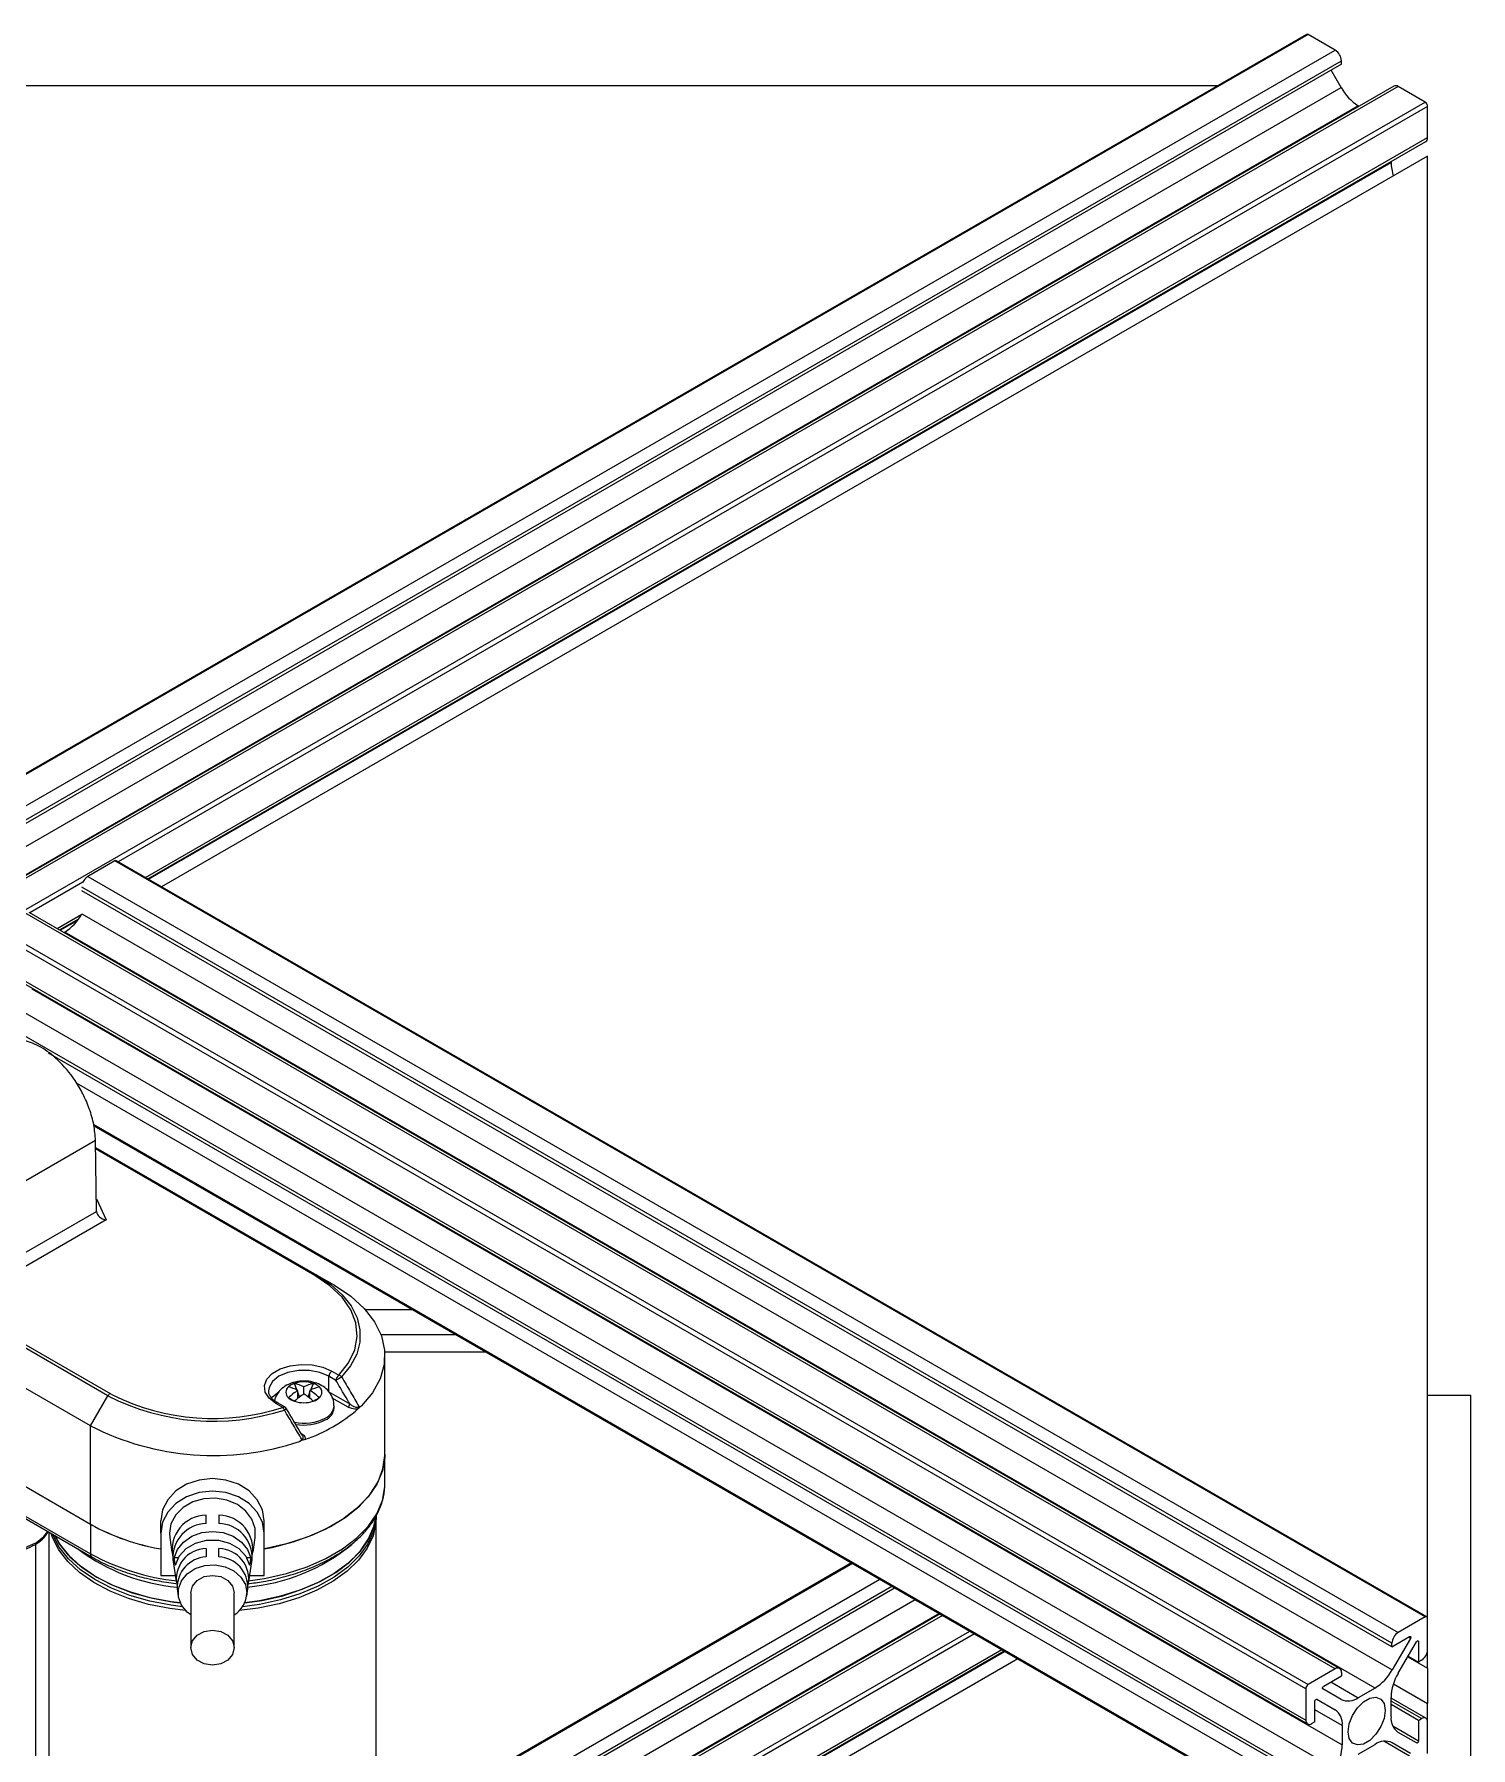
# Model space of a CAD drawing. Header units: millimetres. Extents: x -489 to 1607, y 116 to 1738.
# Drawn here: x 1293.4 to 1460.1, y 1538.9 to 1737.8 of the extents above; entities that cross this region are included whole.
import ezdxf

# ---------------------------------------------------------------- set-up
doc = ezdxf.new("R2010")
doc.units = ezdxf.units.MM

msp = doc.modelspace()

# ---------------------------------------------------------------- linework, layer by layer
at = {"color": 7, "linetype": 'Continuous', "lineweight": 15}
for p, q in [((1441.03, 1737.81), (1122.83, 1554.12)), ((1441.23, 1737.79), (1123.03, 1554.1)), ((1444.38, 1735.98), (1441.23, 1737.79)), ((1126.18, 1552.28), (1444.38, 1735.98)), ((1126.89, 1551.06), (1445.08, 1734.75)), ((1445.08, 1734.34), (1445.08, 1734.75)), ((1445.08, 1734.34), (1126.89, 1550.65)), ((1445.05, 1731.64), (1443.89, 1733.65)), ((1126.85, 1547.95), (1445.05, 1731.64)), ((1451.16, 1731.82), (1132.96, 1548.13)), ((1451.66, 1731.77), (1133.46, 1548.08)), ((1430.67, 1731.83), (1147.17, 1731.83)), ((1454.81, 1729.95), (1451.66, 1731.77)), ((1447.05, 1729.53), (1128.85, 1545.84)), ((1136.61, 1546.26), (1454.81, 1729.95)), ((1447.12, 1729.49), (1447.05, 1729.53)), ((1455.09, 1725.83), (1455.09, 1729.46)), ((1306.62, 1639.78), (1454.88, 1725.37)), ((1455.09, 1723.67), (1308.2, 1638.87)), ((1450.85, 1722.96), (1450.85, 1723.04)), ((1455.09, 1553.94), (1455.09, 1723.67)), ((1302.78, 1641.86), (1299.63, 1640.05)), ((1454.81, 1554.1), (1302.78, 1641.86)), ((1455.01, 1554.12), (1302.98, 1641.88)), ((1299.63, 1640.05), (1451.66, 1552.28)), ((1450.95, 1550.65), (1298.93, 1638.41)), ((1444.38, 1548.08), (1292.35, 1635.84)), ((1444.88, 1548.13), (1292.85, 1635.89)), ((1296.37, 1633.86), (1298.59, 1635.15)), ((1289.2, 1634.03), (1441.23, 1546.26)), ((1296.96, 1633.61), (1296.89, 1633.56)), ((1448.99, 1545.84), (1296.96, 1633.61)), ((1289.13, 1629.44), (1441.16, 1541.68)), ((1293.16, 1627.03), (1445.19, 1539.26)), ((1444.36, 1536.48), (1292.33, 1624.24)), ((1289.98, 1622.92), (1442.01, 1535.16)), ((1300.54, 1609.41), (1290.98, 1603.89)), ((1300.35, 1611.13), (1441.03, 1529.91)), ((1300.66, 1601.17), (1300.54, 1609.41)), ((1300.55, 1608.6), (1326.23, 1593.77)), ((1290.98, 1595.58), (1300.66, 1601.17)), ((1301.78, 1600.19), (1291.68, 1594.37)), ((1301.98, 1579.77), (1269.72, 1598.4)), ((1269.97, 1598.66), (1302.23, 1580.04)), ((1299.97, 1576.28), (1266.35, 1595.69)), ((1326.23, 1593.77), (1328.25, 1592.61)), ((1331.84, 1589.78), (1337.32, 1589.78)), ((1333.65, 1586.89), (1342.32, 1586.89)), ((1299.97, 1564.85), (1265.32, 1584.85)), ((1345.86, 1584.85), (1334.1, 1584.85)), ((1334.11, 1573.01), (1334.11, 1584.44)), ((1265.32, 1581.42), (1299.97, 1561.42)), ((1327.61, 1580.24), (1327.61, 1582.04)), ((1328.43, 1581.57), (1327.61, 1582.04)), ((1327.97, 1582.65), (1328.78, 1582.18)), ((1299.97, 1576.28), (1301.98, 1579.77)), ((1322.9, 1580.81), (1322.98, 1580.86)), ((1322.92, 1580.81), (1322.9, 1580.81)), ((1322.92, 1579.55), (1322.9, 1579.54)), ((1322.98, 1579.5), (1322.9, 1579.54)), ((1323.53, 1581.18), (1323.61, 1581.22)), ((1323.63, 1581.22), (1323.61, 1581.22)), ((1323.9, 1580.46), (1323.61, 1581.22)), ((1324.01, 1579.48), (1324.01, 1580.41)), ((1324.22, 1579.65), (1324.01, 1580.2)), ((1324.71, 1580.01), (1324.71, 1580.82)), ((1325.21, 1579.65), (1325.42, 1580.2)), ((1325.42, 1579.48), (1325.42, 1580.41)), ((1325.52, 1580.46), (1325.82, 1581.22)), ((1325.82, 1581.22), (1325.8, 1581.22)), ((1325.82, 1581.22), (1325.9, 1581.18)), ((1326.45, 1580.86), (1326.52, 1580.81)), ((1326.52, 1579.54), (1326.45, 1579.5)), ((1326.52, 1580.81), (1326.51, 1580.81)), ((1326.52, 1579.54), (1326.51, 1579.55)), ((1327.61, 1580.24), (1330.04, 1578.84)), ((1455.09, 1579.86), (1460.09, 1579.86)), ((1460.09, 1404.36), (1460.09, 1579.86)), ((1269.71, 1578.62), (1300.13, 1561.05)), ((1322.28, 1578.42), (1321.46, 1578.89)), ((1322.53, 1578.45), (1321.71, 1578.92)), ((1323.61, 1579.13), (1323.53, 1579.18)), ((1323.63, 1579.14), (1323.61, 1579.13)), ((1325.82, 1579.13), (1325.8, 1579.14)), ((1325.9, 1579.18), (1325.82, 1579.13)), ((1328.21, 1578.4), (1328.21, 1578.62)), ((1299.97, 1564.85), (1299.97, 1576.28)), ((1334.11, 1569.58), (1334.11, 1573.01)), ((1314.86, 1565.92), (1314.86, 1564.95)), ((1333.11, 1510.14), (1333.11, 1565.66)), ((1295.11, 1563.95), (1295.11, 1510.14)), ((1299.97, 1564.85), (1299.97, 1561.42)), ((1308.11, 1563.82), (1308.11, 1565.26)), ((1308.11, 1563.82), (1308.11, 1558.92)), ((1309.11, 1563.82), (1309.14, 1563.34)), ((1320.11, 1563.82), (1320.11, 1565.26)), ((1320.11, 1558.92), (1320.11, 1563.82)), ((1309.14, 1563.34), (1309.39, 1561.63)), ((1314.86, 1561.07), (1314.86, 1562.04)), ((1318.82, 1561.63), (1319.07, 1563.34)), ((1309.52, 1560.78), (1309.89, 1558.22)), ((1310.13, 1560.97), (1309.67, 1560.97)), ((1318.55, 1560.97), (1318.09, 1560.97)), ((1318.33, 1558.22), (1318.7, 1560.78)), ((1388.26, 1560.37), (1333.11, 1528.53)), ((1308.11, 1558.92), (1309.79, 1558.92)), ((1318.43, 1558.92), (1320.11, 1558.92)), ((1393.3, 1557.47), (1333.11, 1522.72)), ((1310.01, 1557.36), (1310.14, 1556.51)), ((1311.61, 1556.89), (1311.61, 1550.54)), ((1316.61, 1550.54), (1316.61, 1556.89)), ((1318.08, 1556.51), (1318.2, 1557.36)), ((1398.52, 1554.45), (1333.11, 1516.69)), ((1454.81, 1554.1), (1451.66, 1552.28)), ((1455.09, 1550.3), (1455.09, 1553.94)), ((1450.95, 1550.65), (1453, 1551.83)), ((1453.1, 1551.61), (1450.99, 1547.95)), ((1333.11, 1508.1), (1405.96, 1550.16)), ((1450.95, 1550.65), (1450.95, 1551.06)), ((1451.68, 1547.56), (1453.79, 1551.21)), ((1452.84, 1549.56), (1454.03, 1548.87)), ((1454.03, 1551.24), (1454.03, 1548.87)), ((1455.09, 1548.14), (1455.09, 1550.3)), ((1407.55, 1549.24), (1332.97, 1506.19)), ((1444.38, 1548.08), (1441.23, 1546.26)), ((1445.08, 1547.67), (1445.08, 1547.26)), ((1452.78, 1549.47), (1455.09, 1548.14)), ((1454.38, 1549.08), (1454.03, 1548.87)), ((1455.09, 1548.14), (1455.09, 1544.06)), ((1440.95, 1545.77), (1440.95, 1542.14)), ((1445.05, 1544.52), (1442.94, 1545.74)), ((1443.04, 1546.08), (1445.08, 1547.26)), ((1448.99, 1545.84), (1447.05, 1544.72)), ((1451.13, 1546.34), (1455.09, 1544.06)), ((1442.01, 1541.93), (1442.01, 1544.3)), ((1442.25, 1544.55), (1444.36, 1543.33)), ((1450.85, 1542.53), (1450.85, 1544.77)), ((1454.88, 1542.35), (1450.85, 1544.68)), ((1454.03, 1542.1), (1450.85, 1543.93)), ((1455.09, 1541.89), (1455.09, 1544.06)), ((1442.01, 1541.93), (1441.65, 1541.73)), ((1454.03, 1542.1), (1454.38, 1542.3)), ((1454.03, 1542.1), (1454.03, 1539.73)), ((1455.09, 1538.26), (1455.09, 1541.89)), ((1445.19, 1541.5), (1445.19, 1539.26)), ((1453.79, 1539.48), (1451.68, 1540.7)), ((1447.05, 1538.19), (1448.99, 1539.31)), ((1450.99, 1539.51), (1453.1, 1538.29))]:
    msp.add_line(p, q, dxfattribs=at)
at = {"color": 8, "linetype": 'Continuous', "lineweight": 15}
for p, q in [((1455.09, 1729.46), (1303.18, 1641.77)), ((1306.33, 1639.95), (1455.09, 1725.83)), ((1306.7, 1639.74), (1450.85, 1722.96)), ((1299.07, 1639.39), (1292.93, 1635.85)), ((1450.95, 1551.06), (1298.93, 1638.82)), ((1296.07, 1634.03), (1298.94, 1635.69)), ((1298.96, 1635.72), (1450.99, 1547.95)), ((1440.95, 1545.77), (1288.92, 1633.54)), ((1296.44, 1633.82), (1298.48, 1635)), ((1288.92, 1629.9), (1440.95, 1542.14)), ((1441.65, 1534.95), (1295.09, 1619.56)), ((1440.95, 1533.73), (1298.33, 1616.06)), ((1300.33, 1611.27), (1440.95, 1530.1)), ((1325.98, 1593.75), (1300.55, 1608.43)), ((1300.64, 1602.64), (1301.78, 1600.19)), ((1302.23, 1580.04), (1302.5, 1579.89)), ((1329.83, 1578.47), (1328.01, 1579.52)), ((1324.42, 1575.36), (1324.45, 1575.37)), ((1293.56, 1562.56), (1293.56, 1452.02)), ((1388.38, 1560.31), (1333.11, 1528.4)), ((1333.11, 1524.76), (1391.53, 1558.49)), ((1333.11, 1523.13), (1392.94, 1557.67)), ((1333.11, 1520.04), (1395.62, 1556.13)), ((1398.44, 1554.5), (1333.11, 1516.78)), ((1398.81, 1554.28), (1333.11, 1516.35)), ((1333.11, 1512.72), (1401.96, 1552.47)), ((1402.52, 1552.14), (1333.11, 1512.07)), ((1453.1, 1551.61), (1452.86, 1551.75)), ((1333.11, 1508.43), (1405.67, 1550.32)), ((1333.11, 1508.01), (1406.04, 1550.11)), ((1454.03, 1551.24), (1453.89, 1551.32)), ((1443.87, 1546.56), (1447.05, 1544.72)), ((1442.24, 1544.56), (1444.36, 1543.33)), ((1454.38, 1542.3), (1450.85, 1544.34)), ((1445.19, 1541.5), (1442.01, 1543.34)), ((1453, 1537.95), (1450.01, 1539.68)), ((1451.04, 1541.46), (1454.03, 1539.73)), ((1450.96, 1539.52), (1453.1, 1538.29))]:
    msp.add_line(p, q, dxfattribs=at)
at = {"color": 7, "linetype": 'Continuous', "lineweight": 15, "flags": 128}
for points in [[(1328.78, 1582.18), (1329.9, 1583.6), (1330.62, 1585.11), (1330.9, 1586.67), (1330.74, 1588.23), (1330.15, 1589.76), (1329.14, 1591.22), (1327.74, 1592.56), (1325.98, 1593.75)], [(1326.23, 1593.77), (1327.84, 1592.7), (1329.17, 1591.5), (1330.19, 1590.21), (1330.88, 1588.84), (1331.22, 1587.44), (1331.2, 1586.01), (1330.84, 1584.61), (1330.13, 1583.25), (1329.09, 1581.96)], [(1328.25, 1592.61), (1330.16, 1591.33), (1331.72, 1589.91), (1332.91, 1588.38), (1333.7, 1586.75), (1334.08, 1585.08), (1334.03, 1583.4), (1333.55, 1581.74), (1332.66, 1580.13), (1331.38, 1578.62)], [(1321.46, 1578.89), (1320.68, 1579.5), (1320.22, 1580.21), (1320.13, 1580.96), (1320.4, 1581.7), (1321.03, 1582.36), (1321.96, 1582.9), (1323.11, 1583.26), (1324.39, 1583.42), (1325.69, 1583.37), (1326.92, 1583.1), (1327.97, 1582.65)], [(1320.97, 1579.54), (1321.06, 1579.64), (1321.79, 1580.23)], [(1334.11, 1573.01), (1334.1, 1572.62), (1333.82, 1571.05), (1333.17, 1569.52), (1332.17, 1568.05), (1330.83, 1566.68), (1329.18, 1565.42), (1327.25, 1564.31), (1325.08, 1563.36), (1322.7, 1562.59), (1320.16, 1562.01), (1320.11, 1562)], [(1320.11, 1562), (1321.02, 1562.18), (1323.46, 1562.81), (1325.73, 1563.62), (1327.79, 1564.59), (1329.61, 1565.72), (1331.16, 1566.98), (1332.4, 1568.34), (1333.31, 1569.79), (1333.88, 1571.29), (1334.11, 1572.83), (1334.11, 1573.01)], [(1320.11, 1565.26), (1319.9, 1566.53), (1319.3, 1567.71), (1318.35, 1568.73), (1317.11, 1569.51), (1315.66, 1570), (1314.11, 1570.16), (1312.56, 1570), (1311.11, 1569.51), (1309.87, 1568.73), (1308.91, 1567.71), (1308.31, 1566.53), (1308.11, 1565.26)], [(1320.11, 1563.82), (1319.9, 1565.09), (1319.3, 1566.27), (1318.35, 1567.28), (1317.11, 1568.06), (1315.66, 1568.55), (1314.11, 1568.72), (1312.56, 1568.55), (1311.11, 1568.06), (1309.87, 1567.28), (1308.91, 1566.27), (1308.31, 1565.09), (1308.11, 1563.82)], [(1319.07, 1563.34), (1319.06, 1564.38), (1318.69, 1565.45), (1317.99, 1566.4), (1316.99, 1567.16), (1315.78, 1567.67), (1314.45, 1567.89), (1313.09, 1567.82), (1311.81, 1567.45), (1310.7, 1566.8), (1309.84, 1565.94), (1309.29, 1564.92), (1309.11, 1563.82), (1309.11, 1563.82)], [(1313.36, 1564.95), (1313.36, 1565.2), (1313.36, 1565.92)], [(1333.1, 1565.87), (1333.07, 1565.01), (1332.74, 1563.53), (1332.07, 1562.08), (1331.06, 1560.71), (1329.73, 1559.42), (1328.11, 1558.25), (1326.23, 1557.22), (1324.13, 1556.34), (1321.84, 1555.64), (1319.4, 1555.13), (1317.22, 1554.84)], [(1333.11, 1566.07), (1333.08, 1565.51), (1332.78, 1564.03), (1332.12, 1562.58), (1331.13, 1561.2), (1329.82, 1559.9), (1328.22, 1558.73), (1326.35, 1557.69), (1324.26, 1556.8), (1321.98, 1556.09), (1319.55, 1555.56), (1317.59, 1555.29)], [(1317.84, 1555.73), (1319.86, 1556.03), (1322.27, 1556.57), (1324.53, 1557.31), (1326.59, 1558.21), (1328.43, 1559.27), (1330, 1560.46), (1331.27, 1561.77), (1332.22, 1563.16), (1332.83, 1564.62), (1333.08, 1565.84)], [(1333.03, 1565.5), (1332.78, 1564.44), (1332.12, 1562.99), (1331.13, 1561.6), (1329.82, 1560.31), (1328.22, 1559.13), (1326.35, 1558.09), (1324.26, 1557.21), (1321.98, 1556.5), (1319.55, 1555.97), (1317.84, 1555.73)], [(1310.99, 1554.84), (1309.15, 1555.08), (1306.7, 1555.56), (1304.38, 1556.24), (1302.25, 1557.09), (1300.34, 1558.1), (1298.69, 1559.26), (1297.32, 1560.53), (1296.26, 1561.9), (1295.54, 1563.33), (1295.39, 1563.79)], [(1310.62, 1555.29), (1309.3, 1555.46), (1306.84, 1555.94), (1304.52, 1556.6), (1302.38, 1557.44), (1300.45, 1558.45), (1298.78, 1559.59), (1297.39, 1560.86), (1296.32, 1562.22), (1295.58, 1563.65), (1295.56, 1563.69)], [(1295.8, 1563.56), (1296.43, 1562.46), (1297.55, 1561.1), (1298.97, 1559.85), (1300.67, 1558.72), (1302.63, 1557.74), (1304.8, 1556.92), (1307.14, 1556.28), (1309.61, 1555.82), (1310.37, 1555.73)], [(1310.37, 1555.73), (1309.3, 1555.87), (1306.84, 1556.34), (1304.52, 1557.01), (1302.38, 1557.85), (1300.45, 1558.85), (1298.78, 1560), (1297.39, 1561.26), (1296.32, 1562.63), (1295.8, 1563.56)], [(1309.67, 1560.97), (1310.05, 1561.95), (1310.75, 1562.8), (1311.71, 1563.47), (1312.86, 1563.89), (1314.11, 1564.03), (1315.35, 1563.89), (1316.5, 1563.47), (1317.46, 1562.8), (1318.16, 1561.95), (1318.55, 1560.97)], [(1309.8, 1560.1), (1310.23, 1561.15), (1311.04, 1562.04), (1312.14, 1562.68), (1313.43, 1563.02), (1314.79, 1563.02), (1316.07, 1562.68), (1317.18, 1562.04), (1317.98, 1561.15), (1318.42, 1560.1)], [(1313.36, 1562.04), (1313.36, 1561.33), (1313.36, 1561.07)], [(1309.8, 1560.1), (1309.77, 1560.32), (1309.67, 1560.97)], [(1311.61, 1554.34), (1311.18, 1554.67), (1310.5, 1555.48), (1310.15, 1556.41), (1310.15, 1557.38), (1310.5, 1558.31), (1311.18, 1559.11), (1312.11, 1559.72), (1313.22, 1560.08), (1314.41, 1560.15), (1315.57, 1559.93), (1316.6, 1559.45), (1317.41, 1558.73), (1317.93, 1557.86), (1318.11, 1556.89), (1318.11, 1556.89)], [(1318.55, 1560.97), (1318.45, 1560.32), (1318.42, 1560.1)], [(1311.61, 1556.89), (1311.8, 1557.67), (1312.34, 1558.34), (1313.15, 1558.78), (1314.11, 1558.93), (1315.06, 1558.78), (1315.88, 1558.34), (1316.42, 1557.67), (1316.61, 1556.89)], [(1316.61, 1550.54), (1316.42, 1549.76), (1315.88, 1549.1), (1315.06, 1548.66), (1314.11, 1548.5), (1313.15, 1548.66), (1312.34, 1549.1), (1311.8, 1549.76), (1311.61, 1550.54), (1311.8, 1551.32), (1312.34, 1551.99), (1313.15, 1552.43), (1314.11, 1552.58), (1315.06, 1552.43), (1315.88, 1551.99), (1316.42, 1551.32), (1316.61, 1550.54)], [(1453, 1551.83), (1453.04, 1551.85), (1453.08, 1551.85), (1453.11, 1551.84), (1453.13, 1551.81), (1453.14, 1551.77), (1453.14, 1551.72), (1453.12, 1551.66), (1453.1, 1551.61)], [(1453.79, 1551.21), (1453.82, 1551.26), (1453.86, 1551.3), (1453.9, 1551.33), (1453.94, 1551.34), (1453.98, 1551.33), (1454.01, 1551.31), (1454.02, 1551.28), (1454.03, 1551.24)], [(1442.94, 1545.74), (1442.91, 1545.77), (1442.9, 1545.81), (1442.9, 1545.85), (1442.91, 1545.9), (1442.93, 1545.96), (1442.96, 1546.01), (1443, 1546.05), (1443.04, 1546.08)], [(1442.01, 1544.3), (1442.01, 1544.35), (1442.03, 1544.4), (1442.06, 1544.45), (1442.1, 1544.5), (1442.14, 1544.53), (1442.18, 1544.56), (1442.22, 1544.56), (1442.25, 1544.55)], [(1450.18, 1543.26), (1450.05, 1542.33), (1449.67, 1541.37), (1449.1, 1540.48), (1448.39, 1539.78), (1447.64, 1539.35), (1446.94, 1539.24), (1446.37, 1539.46), (1445.99, 1539.99), (1445.86, 1540.77), (1445.99, 1541.7), (1446.37, 1542.66), (1446.94, 1543.55), (1447.64, 1544.25), (1448.39, 1544.68), (1449.1, 1544.8), (1449.67, 1544.57), (1450.05, 1544.04), (1450.18, 1543.26)], [(1454.03, 1539.73), (1454.02, 1539.68), (1454.01, 1539.63), (1453.98, 1539.58), (1453.94, 1539.53), (1453.9, 1539.5), (1453.86, 1539.48), (1453.82, 1539.47), (1453.79, 1539.48)]]:
    msp.add_lwpolyline(points, dxfattribs=at)
at = {"color": 8, "linetype": 'Continuous', "lineweight": 15, "flags": 128}
for points in [[(1327.61, 1582.04), (1326.58, 1582.47), (1325.36, 1582.7), (1324.07, 1582.7), (1322.85, 1582.47), (1321.82, 1582.04), (1321.06, 1581.44), (1320.67, 1580.73), (1320.61, 1580.36)], [(1318.23, 1558.28), (1320.16, 1558.58), (1322.7, 1559.16), (1325.08, 1559.93), (1327.25, 1560.88), (1329.18, 1562), (1330.83, 1563.25), (1332.17, 1564.62), (1333.17, 1566.09), (1333.82, 1567.62), (1334.1, 1569.19), (1334.11, 1569.58)], [(1285.72, 1562.41), (1286.97, 1561.99), (1288.37, 1561.75), (1289.81, 1561.71), (1291.24, 1561.88), (1292.55, 1562.23), (1293.68, 1562.76), (1294.55, 1563.43), (1295.01, 1564.01)]]:
    msp.add_lwpolyline(points, dxfattribs=at)
at = {"color": 7, "linetype": 'Continuous', "lineweight": 15}
for centre, radius, start, end in [((1441.11, 1737.63), 0.201, 54.3716, 114.3119), ((1443.55, 1734.68), 1.54, 2.6035, 57.397), ((1450.1, 1734.43), 5.77, 208.8564, 238.0441), ((1451.37, 1731.36), 0.503, 54.3751, 114.3151), ((1454.48, 1729.44), 0.615, 2.6032, 57.4018), ((1454.6, 1725.78), 0.493, 305.0155, 6.2944), ((1455.87, 1723.03), 5.02, 180.8784, 199.2195), ((1302.9, 1641.7), 0.201, 65.6864, 125.6272), ((1300.45, 1638.77), 1.51, 122.5022, 155.7095), ((1293.91, 1638.5), 5.77, 301.9557, 331.1438), ((1326.13, 1593.54), 0.252, 65.6894, 125.6128), ((1324.71, 1577.96), 3.43, 71.515, 108.4853), ((1328.38, 1582), 0.768, 122.6073, 177.3947), ((1329.19, 1581.53), 0.768, 122.6073, 177.3947), ((1341.17, 1560.87), 24.3, 119.8049, 121.6216), ((1328.57, 1581.55), 0.664, 38.1302, 71.2415), ((1302.62, 1579.43), 0.722, 121.9584, 151.1406), ((1314.2, 1603.56), 26.74, 242.8142, 287.9687), ((1314.2, 1603.59), 26.44, 243.7419, 287.7914), ((1323.43, 1580.18), 0.812, 129.2912, 230.7079), ((1321.81, 1576.05), 4.88, 63.274, 76.891), ((1328.67, 1573.41), 8.41, 123.6528, 133.122), ((1324.23, 1579.34), 1.97, 110.7522, 129.2424), ((1325.61, 1576.95), 4.72, 116.1473, 123.8473), ((1324.23, 1581.02), 1.97, 230.7573, 249.2481), ((1314.46, 1564.1), 17.59, 58.9711, 61.0343), ((1322.52, 1576.46), 4.88, 63.274, 76.891), ((1329.38, 1573), 8.41, 123.6528, 133.122), ((1326.91, 1576.46), 4.88, 103.1086, 116.7266), ((1320.05, 1573), 8.41, 46.8775, 56.3475), ((1327.62, 1576.05), 4.88, 103.1086, 116.7266), ((1320.76, 1573.41), 8.41, 46.8775, 56.3475), ((1325.2, 1579.34), 1.97, 50.7573, 69.2481), ((1323.82, 1576.95), 4.72, 56.1526, 63.8528), ((1325.2, 1581.02), 1.97, 290.7522, 309.2425), ((1335, 1564.05), 17.65, 118.9691, 121.0255), ((1326, 1580.18), 0.812, 309.2912, 50.7079), ((1321.62, 1577.84), 0.879, 18.7036, 41.2823), ((1322.28, 1578.01), 0.5, 30.645, 60.0027), ((1324.71, 1582.4), 3.43, 251.515, 288.4853), ((1318.71, 1592.41), 18.74, 289.0642, 310.9305), ((1326.54, 1578.52), 1.68, 292.8484, 355.8306), ((1329.58, 1578.86), 0.461, 302.6021, 357.3962), ((1314.22, 1604.03), 31.19, 242.816, 288.654), ((1324.71, 1581.84), 5.46, 260.1469, 297.0438), ((1313.42, 1561.92), 4, 90.9262, 190.2324), ((1314.79, 1561.92), 4, 349.7679, 89.0732), ((1312.44, 1587.43), 25.79, 241.0831, 260.3354), ((1312.47, 1587.51), 25.88, 241.1153, 260.3032), ((1313.47, 1560.99), 3.96, 91.5764, 183.124), ((1314.75, 1560.99), 3.96, 356.8759, 88.4241), ((1313.44, 1558.51), 3.53, 91.2984, 191.821), ((1314.78, 1558.51), 3.53, 348.179, 88.7015), ((1313.57, 1557.52), 3.56, 93.4187, 182.4697), ((1314.7, 1557.56), 3.51, 356.7013, 87.4103), ((1315.02, 1556.99), 3.09, 300.925, 358.136), ((1454.92, 1553.96), 0.175, 350.7803, 129.2201), ((1452.49, 1550.99), 1.54, 122.603, 177.3965), ((1453.55, 1550.37), 1.54, 302.6052, 357.3943), ((1444.65, 1547.74), 0.437, 350.7838, 129.2069), ((1445.93, 1550.74), 5.77, 301.9557, 331.1438), ((1456.61, 1544.57), 5.77, 148.8558, 178.0442), ((1441.56, 1545.74), 0.615, 122.5967, 177.3996), ((1445.88, 1546.36), 2.01, 245.6875, 305.6159), ((1441.38, 1542.07), 0.437, 170.786, 309.2032), ((1443.19, 1541.7), 2.01, 354.3786, 54.3032), ((1452.85, 1542.33), 2.01, 174.3787, 234.3024), ((1454.66, 1541.96), 0.437, 350.7868, 129.2039), ((1450.16, 1537.67), 2.01, 65.6852, 125.6181), ((1439.42, 1539.46), 5.77, 328.856, 358.0437)]:
    msp.add_arc(centre, radius, start, end, dxfattribs=at)
at = {"color": 8, "linetype": 'Continuous', "lineweight": 15}
for centre, radius, start, end in [((1321.61, 1578.69), 0.251, 65.6819, 125.618), ((1322.42, 1578.22), 0.251, 65.6819, 125.618), ((1324.17, 1575.35), 3.26, 116.6187, 121.8187), ((1326.53, 1578.75), 1.69, 292.8767, 355.5375), ((1324.7, 1582.07), 5.48, 258.5574, 297.0279), ((1311.96, 1579.74), 22.26, 233.1441, 264.9107), ((1316.17, 1579.72), 22.24, 275.1112, 309.3318), ((1300.35, 1561.37), 0.386, 172.9324, 235.7715), ((1312.97, 1585.4), 27.28, 241.5387, 263.7349)]:
    msp.add_arc(centre, radius, start, end, dxfattribs=at)
at = {"color": 7, "linetype": 'Continuous', "lineweight": 15}
for centre, major_axis, ratio, start_param, end_param in [((1301.78, 1601.01), (1.09, -0.34), 0.697934, 3.370749, 4.929628), ((1300.96, 1600.54), (-0.2, 1.03), 0.212457, 0.866842, 0.870036)]:
    msp.add_ellipse(centre, major_axis=major_axis, ratio=ratio, start_param=start_param, end_param=end_param, dxfattribs=at)
for points, knots in [([(1300.54, 1609.41), (1300.49, 1610.02), (1300.41, 1611.19), (1299.87, 1613.06), (1299.12, 1614.8), (1297.94, 1616.8), (1296.28, 1618.78), (1294.2, 1620.35), (1292.15, 1621.15), (1290.63, 1621.16), (1289.95, 1620.74), (1289.79, 1620.64)], [0, 0, 0, 0, 0.1029, 0.200219, 0.291956, 0.378104, 0.532978, 0.665699, 0.798421, 0.953296, 1, 1, 1, 1]), ([(1328.18, 1578.62), (1328.19, 1578.75), (1328.21, 1579.17), (1327.95, 1579.82), (1327.47, 1580.48), (1326.81, 1580.99), (1325.99, 1581.34), (1325.01, 1581.52), (1323.94, 1581.47), (1322.94, 1581.17), (1322.14, 1580.65), (1321.56, 1580), (1321.38, 1579.47), (1321.29, 1579.22)], [0, 0, 0, 0, 0.042579, 0.133231, 0.218275, 0.304609, 0.39802, 0.50082, 0.608942, 0.724073, 0.822497, 0.914035, 1, 1, 1, 1]), ([(1330.04, 1578.84), (1329.85, 1579.16), (1329.31, 1580.07), (1328.78, 1580.98), (1328.43, 1581.57)], [0, 0, 0, 0, 0.352892, 1, 1, 1, 1]), ([(1329.09, 1581.96), (1329.44, 1581.37), (1330.11, 1580.23), (1330.78, 1579.08), (1331.1, 1578.53)], [0, 0, 0, 0, 0.515063, 1, 1, 1, 1]), ([(1321.71, 1578.92), (1321.59, 1579), (1321.22, 1579.22), (1320.82, 1579.66), (1320.61, 1580.06), (1320.64, 1580.29), (1320.65, 1580.36)], [0, 0, 0, 0, 0.176574, 0.514623, 0.85487, 1, 1, 1, 1]), ([(1324.48, 1574.7), (1324.15, 1575.26), (1323.48, 1576.4), (1322.8, 1577.54), (1322.45, 1578.13)], [0, 0, 0, 0, 0.484937, 1, 1, 1, 1]), ([(1324.55, 1575.14), (1324.45, 1575.31), (1323.84, 1576.35), (1323.22, 1577.4), (1322.7, 1578.27)], [0, 0, 0, 0, 0.1622, 1, 1, 1, 1]), ([(1330.99, 1578.25), (1330.95, 1578.25), (1330.83, 1578.23), (1330.58, 1578.23), (1330.2, 1578.29), (1329.96, 1578.41), (1329.83, 1578.47)], [0, 0, 0, 0, 0.088468, 0.297927, 0.582246, 1, 1, 1, 1]), ([(1330.04, 1578.84), (1330.15, 1578.76), (1330.33, 1578.62), (1330.61, 1578.5), (1330.82, 1578.45), (1330.96, 1578.45), (1331.04, 1578.48), (1331.08, 1578.5), (1331.1, 1578.52), (1331.1, 1578.53)], [0, 0, 0, 0, 0.355133, 0.585924, 0.743007, 0.855897, 0.928087, 0.962929, 1, 1, 1, 1]), ([(1331.38, 1578.62), (1331.28, 1578.53), (1331.15, 1578.42), (1331.02, 1578.28), (1330.99, 1578.25)], [0, 0, 0, 0, 0.80031, 1, 1, 1, 1]), ([(1331.1, 1578.53), (1331.11, 1578.53), (1331.15, 1578.52), (1331.26, 1578.53), (1331.34, 1578.59), (1331.38, 1578.62)], [0, 0, 0, 0, 0.0110911, 0.4446638, 1, 1, 1, 1]), ([(1324.45, 1575.37), (1324.57, 1575.29), (1324.76, 1575.16), (1324.88, 1574.94), (1324.88, 1574.79), (1324.84, 1574.72), (1324.83, 1574.7)], [0, 0, 0, 0, 0.417753, 0.702072, 0.911532, 1, 1, 1, 1]), ([(1324.19, 1574.47), (1324.26, 1574.5), (1324.37, 1574.55), (1324.45, 1574.65), (1324.48, 1574.7), (1324.48, 1574.7)], [0, 0, 0, 0, 0.557126, 0.988877, 1, 1, 1, 1]), ([(1324.83, 1574.7), (1324.66, 1574.64), (1324.45, 1574.58), (1324.23, 1574.49), (1324.19, 1574.47)], [0, 0, 0, 0, 0.8004197, 1, 1, 1, 1]), ([(1318.15, 1557.96), (1318.78, 1558.04), (1320.22, 1558.22), (1322.38, 1558.72), (1324.62, 1559.42), (1326.68, 1560.28), (1328.55, 1561.29), (1330.2, 1562.44), (1331.59, 1563.71), (1332.7, 1565.09), (1333.51, 1566.54), (1334.01, 1568.05), (1334.08, 1569.07), (1334.11, 1569.58)], [0, 0, 0, 0, 0.0707635, 0.1638889, 0.2571189, 0.3504854, 0.4440088, 0.5376776, 0.631388, 0.7248695, 0.817717, 0.9094983, 1, 1, 1, 1]), ([(1288.95, 1561.51), (1288.99, 1561.5), (1289.48, 1561.45), (1290.45, 1561.53), (1291.78, 1561.76), (1292.99, 1562.19), (1294, 1562.78), (1294.71, 1563.39), (1294.93, 1563.84), (1295.02, 1564.01)], [0, 0, 0, 0, 0.015563, 0.191104, 0.366933, 0.543456, 0.721176, 0.900184, 1, 1, 1, 1]), ([(1300.13, 1561.05), (1300.46, 1560.87), (1301.39, 1560.35), (1303.11, 1559.6), (1305.3, 1558.87), (1307.56, 1558.31), (1309.13, 1558.08), (1309.87, 1557.97)], [0, 0, 0, 0, 0.118872, 0.344007, 0.569017, 0.793805, 1, 1, 1, 1])]:
    msp.add_open_spline(points, degree=3, knots=knots, dxfattribs=at)
at = {"color": 8, "linetype": 'Continuous', "lineweight": 15}
msp.add_open_spline([(1324.48, 1574.7), (1324.49, 1574.71), (1324.53, 1574.72), (1324.58, 1574.75), (1324.62, 1574.8), (1324.65, 1574.88), (1324.63, 1575.01), (1324.57, 1575.1), (1324.55, 1575.14)], degree=3, knots=[0, 0, 0, 0, 0.066624, 0.193949, 0.258972, 0.461842, 0.744168, 1, 1, 1, 1], dxfattribs=at)

doc.saveas('drawing.dxf')
